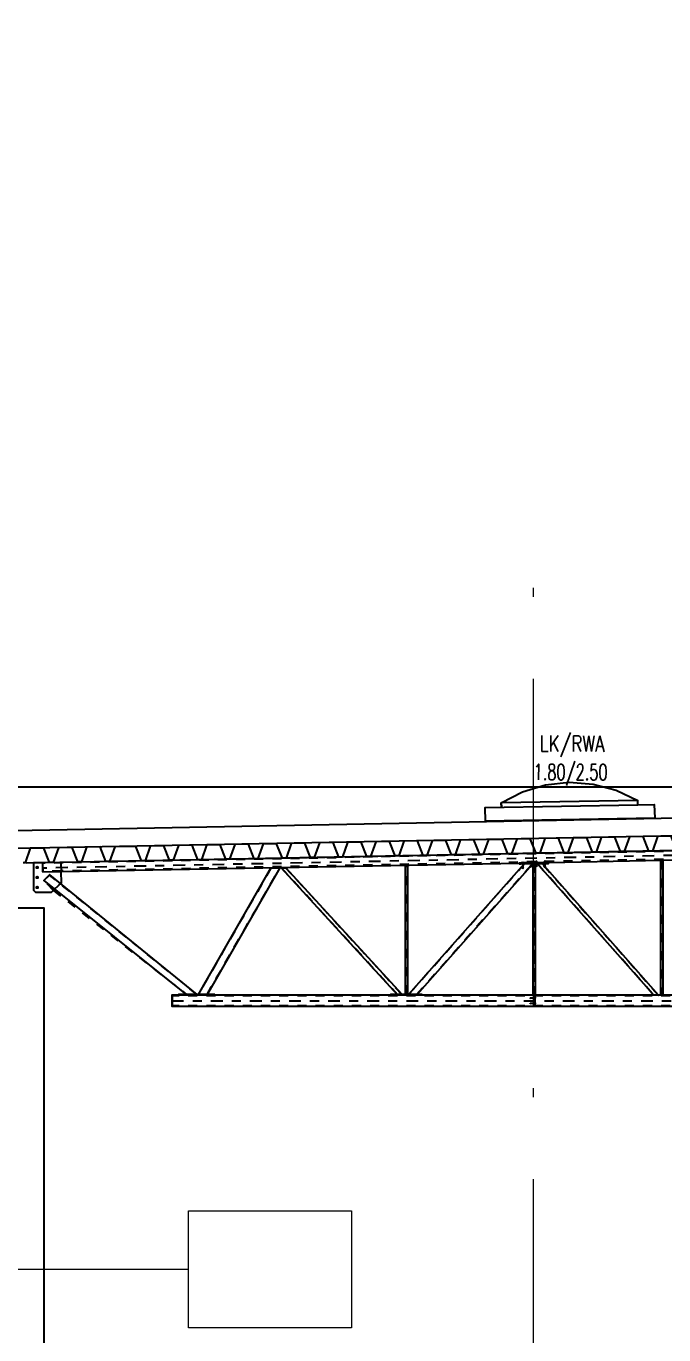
# Model space of a CAD drawing. Extents: x 6529560 to 6558080, y 5579316 to 5588131.
# Drawn here: x 6543722.41 to 6543729.42, y 5579491.43 to 5579505.82 of the extents above; entities that cross this region are included whole.
import ezdxf

# ---------------------------------------------------------------- set-up
doc = ezdxf.new("R2010")
doc.units = 0
doc.header["$MEASUREMENT"] = 0
for name, pattern in [('ACAD_ISO03W100', [30, 12, -18]), ('ACAD_ISO10W100', [18, 12, -3, 0, -3]), ('DASHDOT', [20, 13, -3.4, 0.2, -3.4]), ('HIDDEN', [0.375, 0.25, -0.125])]:
    doc.linetypes.add(name, pattern=pattern)
doc.layers.get('0').update_dxf_attribs({"color": 2, "linetype": 'CONTINUOUS', "lineweight": 5})
for name, color, linetype in [('3_Części', 7, 'CONTINUOUS'), ('5_Śruby', 7, 'CONTINUOUS'), ('ACHSRASTER', 10, 'CONTINUOUS'), ('Dachblech_Schnitt', 40, 'CONTINUOUS'), ('Kon', 3, 'CONTINUOUS'), ('KONS_KW_301L', 1, 'CONTINUOUS'), ('Zb', 2, 'CONTINUOUS')]:
    doc.layers.add(name, color=color, linetype=linetype)
doc.layers.add('arch_opisy', color=20, linetype='CONTINUOUS', lineweight=13)
doc.layers.add('arch_osie', color=181, linetype='CONTINUOUS', lineweight=5)
doc.styles.add('GR_STANDARD', font='simplex.shx')

# ---------------------------------------------------------------- blocks, each defined once
blk = doc.blocks.new('BL1457099143_00002')
at = {"layer": '3_Części', "color": 2, "linetype": 'HIDDEN', "ltscale": 0.1}
blk.add_line((20021, 12141), (19621, 12141), dxfattribs=at)
at = {"layer": '3_Części', "color": 3, "linetype": 'Continuous'}
blk.add_line((20021, 12141), (20021, 12151), dxfattribs=at)
blk.add_lwpolyline([(20021, 12151), (19621, 12151), (19621, 12141)], dxfattribs=at)
blk = doc.blocks.new('BL1457099143_00003')
at = {"layer": '3_Części', "color": 2, "linetype": 'HIDDEN', "ltscale": 0.1}
blk.add_line((22301, 12141), (21951, 12141), dxfattribs=at)
at = {"layer": '3_Części', "color": 3, "linetype": 'Continuous'}
blk.add_line((22301, 12141), (22301, 12151), dxfattribs=at)
blk.add_lwpolyline([(22301, 12151), (21951, 12151), (21951, 12141)], dxfattribs=at)
blk = doc.blocks.new('BL1457099143_00004')
at = {"layer": '3_Części', "color": 3, "linetype": 'Continuous'}
blk.add_lwpolyline([(19551, 12141), (19548, 12141), (19548, 12021), (19551, 12021), (19551, 12141)], dxfattribs=at)
blk = doc.blocks.new('BL1457099143_00035')
at = {"layer": '3_Części', "color": 3, "linetype": 'Continuous'}
for points in [[(23367, 13585), (23387, 13586), (23387, 13596), (23367, 13595), (23367, 13585)], [(23387, 13586), (23667, 13591), (23667, 13601), (23387, 13596)], [(23667, 13591), (23687, 13592), (23687, 13602), (23667, 13601)]]:
    blk.add_lwpolyline(points, dxfattribs=at)
blk = doc.blocks.new('BL1457099143_00036')
at = {"layer": '3_Części', "color": 3, "linetype": 'Continuous'}
for p, q in [((23531, 12131), (23531, 12031)), ((23541, 12031), (23541, 12131))]:
    blk.add_line(p, q, dxfattribs=at)
for points in [[(23531, 12141), (23531, 12131), (23541, 12131), (23541, 12141), (23531, 12141)], [(23531, 12031), (23531, 12021), (23541, 12021), (23541, 12031), (23531, 12031)]]:
    blk.add_lwpolyline(points, dxfattribs=at)
blk = doc.blocks.new('BL1457099143_00038')
at = {"layer": '3_Części', "color": 2, "linetype": 'HIDDEN', "ltscale": 0.1}
for p, q in [((18718, 13602), (18720, 13502)), ((18698, 13355), (18632, 13293))]:
    blk.add_line(p, q, dxfattribs=at)
at = {"layer": '3_Części', "color": 3, "linetype": 'Continuous'}
blk.add_line((18615, 13277), (18632, 13293), dxfattribs=at)
for points in [[(18718, 13602), (18718, 13603), (18416, 13597), (18416, 13297), (18436, 13277), (18615, 13277)], [(18698, 13355), (18722, 13378), (18720, 13502)]]:
    blk.add_lwpolyline(points, dxfattribs=at)
blk = doc.blocks.new('BL1457099143_00039')
at = {"layer": '3_Części', "color": 2, "linetype": 'HIDDEN', "ltscale": 0.1}
for p, q in [((18518, 13599), (18515, 13598)), ((18515, 13598), (18517, 13499)), ((18520, 13499), (18518, 13599)), ((18517, 13499), (18520, 13499))]:
    blk.add_line(p, q, dxfattribs=at)
blk = doc.blocks.new('BL1457099143_00040')
at = {"layer": '3_Części', "color": 3, "linetype": 'Continuous'}
blk.add_lwpolyline([(18518, 13599), (18515, 13598), (18517, 13499), (18520, 13499), (18518, 13599)], dxfattribs=at)
blk = doc.blocks.new('BL1457099143_00041')
at = {"layer": '3_Części', "color": 2, "linetype": 'HIDDEN', "ltscale": 0.1}
for p, q in [((18593, 13466), (18528, 13405)), ((18528, 13405), (18530, 13403)), ((18530, 13403), (18595, 13464)), ((18595, 13464), (18593, 13466))]:
    blk.add_line(p, q, dxfattribs=at)
blk = doc.blocks.new('BL1457099143_00042')
at = {"layer": '3_Części', "color": 3, "linetype": 'Continuous'}
blk.add_lwpolyline([(18595, 13464), (18593, 13466), (18528, 13405), (18530, 13403), (18595, 13464)], dxfattribs=at)
blk = doc.blocks.new('BL1457099143_00043')
at = {"layer": '5_Śruby', "color": 5, "linetype": 'Continuous'}
for centre in [(18456, 13547), (18456, 13437), (18456, 13327)]:
    blk.add_circle(centre, 9, dxfattribs=at)
blk = doc.blocks.new('BL1457099143_00044')
at = {"layer": '5_Śruby', "color": 2, "linetype": 'Continuous'}
for p, q in [((23396, 13606), (23406, 13598)), ((23398, 13536), (23407, 13544)), ((23406, 13606), (23407, 13536)), ((23416, 13606), (23406, 13598)), ((23417, 13536), (23407, 13544))]:
    blk.add_line(p, q, dxfattribs=at)
blk = doc.blocks.new('BL1457099143_00045')
at = {"layer": '5_Śruby', "color": 2, "linetype": 'Continuous'}
for p, q in [((23486, 12118), (23492, 12111)), ((23548, 12111), (23486, 12111)), ((23486, 12104), (23492, 12111)), ((23548, 12118), (23542, 12111)), ((23548, 12104), (23542, 12111)), ((23486, 12058), (23492, 12051)), ((23548, 12051), (23486, 12051)), ((23486, 12044), (23492, 12051)), ((23548, 12058), (23542, 12051)), ((23548, 12044), (23542, 12051))]:
    blk.add_line(p, q, dxfattribs=at)
blk = doc.blocks.new('BL1457099143_00046')
at = {"layer": '5_Śruby', "color": 2, "linetype": 'Continuous'}
for p, q in [((23489, 13615), (23496, 13610)), ((23490, 13553), (23497, 13559)), ((23496, 13616), (23498, 13553)), ((23503, 13616), (23496, 13610)), ((23505, 13553), (23497, 13559)), ((23549, 13617), (23556, 13611)), ((23550, 13554), (23557, 13560)), ((23556, 13617), (23558, 13554)), ((23563, 13617), (23556, 13611)), ((23565, 13554), (23557, 13560))]:
    blk.add_line(p, q, dxfattribs=at)
blk = doc.blocks.new('BL1457099143_00047')
at = {"layer": '5_Śruby', "color": 2, "linetype": 'Continuous'}
for p, q in [((23637, 13621), (23647, 13613)), ((23639, 13551), (23648, 13559)), ((23647, 13621), (23648, 13551)), ((23656, 13621), (23647, 13613)), ((23658, 13551), (23648, 13559))]:
    blk.add_line(p, q, dxfattribs=at)
blk = doc.blocks.new('A$C5C0C1CCD')
at = {"layer": '3_Części', "color": 3, "linetype": 'Continuous'}
for p, q in [((6269, 138), (17292, -75)), ((11733, -72), (6431, 35)), ((10469, -1532), (10469, -46)), ((10499, -47), (10499, -1532)), ((10520, -1532), (11802, -83)), ((11855, -84), (10573, -1532)), ((11802, -83), (11855, -84)), ((11874, -1532), (11874, -84)), ((11904, -85), (11904, -1532)), ((13177, -1522), (11905, -85)), ((11905, -85), (12000, -87)), ((12000, -87), (13270, -1522)), ((17290, -175), (12053, -78)), ((13279, -1522), (13279, -102)), ((13309, -103), (13309, -1522)), ((13341, -1522), (14619, -129)), ((14672, -130), (13395, -1522)), ((15481, -1522), (14682, -130)), ((14787, -133), (15585, -1522)), ((15593, -1522), (17215, -209)), ((17280, -271), (15716, -1522)), ((17215, -209), (17280, -271)), ((17290, -175), (17290, -175)), ((6284, -1532), (11879, -1532)), ((11889, -1532), (15869, -1532)), ((15869, -1532), (15869, -1652)), ((11879, -1652), (6284, -1652)), ((15869, -1652), (11889, -1652))]:
    blk.add_line(p, q, dxfattribs=at)
at = {"layer": '3_Części', "color": 1, "linetype": 'DASHDOT', "ltscale": 10}
for p, q in [((6269, 88), (17296, -134)), ((15874, -1592), (3988, -1592))]:
    blk.add_line(p, q, dxfattribs=at)
at = {"layer": '3_Części', "color": 2, "linetype": 'HIDDEN', "ltscale": 0.1}
for p, q in [((10472, -46), (10469, -46)), ((10496, -47), (10472, -46)), ((10496, -47), (10499, -47)), ((11733, -72), (12053, -78)), ((11877, -84), (11874, -84)), ((11901, -85), (11877, -84)), ((11901, -85), (11904, -85)), ((13282, -102), (13279, -102)), ((13306, -103), (13282, -102)), ((13306, -103), (13309, -103)), ((14623, -129), (14619, -129)), ((14668, -130), (14623, -129)), ((14668, -130), (14672, -130)), ((14685, -131), (14682, -130)), ((14783, -133), (14685, -131)), ((14783, -133), (14787, -133)), ((17091, -77), (17091, -71)), ((17290, -169), (17292, -81)), ((17292, -81), (17292, -75)), ((17089, -165), (17290, -169)), ((17089, -171), (17089, -165)), ((17175, -379), (17278, -269)), ((17290, -169), (17290, -175)), ((17114, -321), (17111, -319)), ((17177, -381), (17175, -379)), ((10472, -1532), (10469, -1532)), ((10472, -1532), (10496, -1532)), ((10496, -1532), (10499, -1532)), ((10524, -1532), (10520, -1532)), ((10524, -1532), (10569, -1532)), ((10569, -1532), (10573, -1532)), ((11877, -1532), (11874, -1532)), ((11877, -1532), (11901, -1532)), ((11889, -1532), (11879, -1532)), ((11901, -1532), (11904, -1532)), ((13181, -1522), (13177, -1522)), ((13181, -1522), (13266, -1522)), ((13266, -1522), (13270, -1522)), ((13282, -1522), (13279, -1522)), ((13282, -1522), (13306, -1522)), ((13306, -1522), (13309, -1522)), ((13345, -1522), (13341, -1522)), ((13345, -1522), (13391, -1522)), ((13391, -1522), (13395, -1522)), ((15485, -1522), (15481, -1522)), ((15485, -1522), (15582, -1522)), ((15582, -1522), (15585, -1522)), ((15597, -1522), (15593, -1522)), ((15597, -1522), (15712, -1522)), ((15712, -1522), (15716, -1522)), ((11879, -1652), (11889, -1652))]:
    blk.add_line(p, q, dxfattribs=at)
at = {"layer": 'KONS_KW_301L', "linetype": 'ACAD_ISO03W100'}
for p, q in [((6269, 132), (17292, -81)), ((6269, 44), (17089, -165)), ((10472, -1532), (10472, -46)), ((10496, -47), (10496, -1532)), ((10524, -1532), (11806, -83)), ((11851, -84), (10569, -1532)), ((11877, -1532), (11877, -84)), ((11901, -85), (11901, -1532)), ((13181, -1522), (11909, -85)), ((11996, -87), (13266, -1522)), ((13282, -1522), (13282, -102)), ((13306, -103), (13306, -1522)), ((13345, -1522), (14623, -129)), ((14668, -130), (13391, -1522)), ((15485, -1522), (14685, -131)), ((14783, -133), (15582, -1522)), ((15597, -1522), (17217, -211)), ((17175, -379), (15712, -1522)), ((3993, -1536), (15869, -1536)), ((3993, -1648), (15869, -1648))]:
    blk.add_line(p, q, dxfattribs=at)
at = {"xscale": -1}
for name, p in [('BL1457099143_00035', (35420, -13673)), ('BL1457099143_00047', (35420, -13673)), ('BL1457099143_00046', (35420, -13673)), ('BL1457099143_00044', (35420, -13673)), ('BL1457099143_00038', (35810, -13673)), ('BL1457099143_00039', (35810, -13673)), ('BL1457099143_00040', (35810, -13673)), ('BL1457099143_00043', (35810, -13673)), ('BL1457099143_00041', (35810, -13673)), ('BL1457099143_00042', (35810, -13673)), ('BL1457099143_00045', (35420, -13673)), ('BL1457099143_00036', (35420, -13673)), ('BL1457099143_00003', (35420, -13673)), ('BL1457099143_00002', (35420, -13673)), ('BL1457099143_00004', (35420, -13673))]:
    blk.add_blockref(name, p, dxfattribs=at)

msp = doc.modelspace()

# ---------------------------------------------------------------- linework, layer by layer
at = {"layer": 'arch_opisy', "elevation": -6.5181}
msp.add_lwpolyline([(6543721.2115, 5579493.6471), (6543721.2115, 5579492.1537), (6543724.1969, 5579492.1537)], dxfattribs=at)
msp.add_lwpolyline([(6543724.1969, 5579492.7962), (6543725.9868, 5579492.7962), (6543725.9868, 5579491.5111), (6543724.1969, 5579491.5111)], close=True, dxfattribs=at)
at = {"layer": 'arch_osie', "linetype": 'ACAD_ISO10W100', "ltscale": 0.3, "extrusion": (8.0265e-10, -4.94832e-09, 1), "elevation": 0}
msp.add_lwpolyline([(6543727.9902, 5579478.5458), (6543727.9902, 5579500.3799)], dxfattribs=at)
at = {"layer": 'Dachblech_Schnitt'}
for points, elevation in [([(6543726.1775, 5579496.6921), (6543726.1575, 5579496.6917), (6543726.0944, 5579496.8505), (6543725.9444, 5579496.8476), (6543725.8875, 5579496.6865), (6543725.8475, 5579496.6857), (6543725.7844, 5579496.8445), (6543725.6345, 5579496.8416), (6543725.5776, 5579496.6805), (6543725.5376, 5579496.6797), (6543725.4745, 5579496.8386), (6543725.3245, 5579496.8357), (6543725.2676, 5579496.6745), (6543725.2476, 5579496.6742)], 0.0224), ([(6543727.1073, 5579496.71), (6543727.0873, 5579496.7096), (6543727.0242, 5579496.8684), (6543726.8742, 5579496.8655), (6543726.8173, 5579496.7044), (6543726.7773, 5579496.7036), (6543726.7143, 5579496.8624), (6543726.5643, 5579496.8595), (6543726.5074, 5579496.6984), (6543726.4674, 5579496.6977), (6543726.4043, 5579496.8565), (6543726.2544, 5579496.8536), (6543726.1974, 5579496.6925), (6543726.1775, 5579496.6921)], 0.0224), ([(6543728.0371, 5579496.7279), (6543728.0171, 5579496.7275), (6543727.954, 5579496.8863), (6543727.8041, 5579496.8834), (6543727.7472, 5579496.7223), (6543727.7072, 5579496.7215), (6543727.6441, 5579496.8803), (6543727.4941, 5579496.8775), (6543727.4372, 5579496.7163), (6543727.3972, 5579496.7156), (6543727.3342, 5579496.8744), (6543727.1842, 5579496.8715), (6543727.1273, 5579496.7104), (6543727.1073, 5579496.71)], 0.0224), ([(6543728.9669, 5579496.7458), (6543728.9469, 5579496.7454), (6543728.8839, 5579496.9042), (6543728.7339, 5579496.9013), (6543728.677, 5579496.7402), (6543728.637, 5579496.7394), (6543728.5739, 5579496.8982), (6543728.424, 5579496.8954), (6543728.367, 5579496.7342), (6543728.3271, 5579496.7335), (6543728.264, 5579496.8923), (6543728.114, 5579496.8894), (6543728.0571, 5579496.7283), (6543728.0371, 5579496.7279)], 0.0224), ([(6543729.8968, 5579496.7637), (6543729.8768, 5579496.7633), (6543729.8137, 5579496.9221), (6543729.6637, 5579496.9192), (6543729.6068, 5579496.7581), (6543729.5668, 5579496.7573), (6543729.5038, 5579496.9162), (6543729.3538, 5579496.9133), (6543729.2969, 5579496.7521), (6543729.2569, 5579496.7514), (6543729.1938, 5579496.9102), (6543729.0438, 5579496.9073), (6543728.9869, 5579496.7462), (6543728.9669, 5579496.7458)], 0.0224), ([(6543723.3075, 5579496.6383), (6543723.2876, 5579496.638), (6543723.2245, 5579496.7968), (6543723.0745, 5579496.7939), (6543723.0176, 5579496.6328), (6543722.9776, 5579496.632), (6543722.9145, 5579496.7908), (6543722.7646, 5579496.7879), (6543722.7077, 5579496.6268), (6543722.6677, 5579496.626), (6543722.6046, 5579496.7848), (6543722.4546, 5579496.7819), (6543722.3977, 5579496.6208), (6543722.3777, 5579496.6204)], -0.0145), ([(6543724.3178, 5579496.6563), (6543724.2978, 5579496.6559), (6543724.2347, 5579496.8147), (6543724.0848, 5579496.8118), (6543724.0278, 5579496.6507), (6543723.9879, 5579496.6499), (6543723.9248, 5579496.8087), (6543723.7748, 5579496.8058), (6543723.7179, 5579496.6447), (6543723.6779, 5579496.6439), (6543723.6148, 5579496.8027), (6543723.3845, 5579496.7998), (6543723.3275, 5579496.6387), (6543723.3075, 5579496.6383)], 0.0224), ([(6543725.2476, 5579496.6742), (6543725.2276, 5579496.6738), (6543725.1646, 5579496.8326), (6543725.0146, 5579496.8297), (6543724.9577, 5579496.6686), (6543724.9177, 5579496.6678), (6543724.8546, 5579496.8266), (6543724.7046, 5579496.8237), (6543724.6477, 5579496.6626), (6543724.6077, 5579496.6618), (6543724.5447, 5579496.8207), (6543724.3947, 5579496.8178), (6543724.3378, 5579496.6566), (6543724.3178, 5579496.6563)], 0.0224)]:
    msp.add_lwpolyline(points, dxfattribs=dict(at, elevation=elevation))
at = {"layer": 'Kon'}
msp.add_line((6543722.4111, 5579496.6207, -0.0145), (6543733.6153, 5579496.8353, 0.0224), dxfattribs=at)
at = {"layer": 'KONS_KW_301L'}
msp.add_line((6543799.9914, 5579497.4549, -6.2957), (6543721.7998, 5579497.4549, -0.0145), dxfattribs=at)
for points in [[(6543729.137, 5579497.2594), (6543729.317, 5579497.2626), (6543729.3227, 5579497.1127), (6543727.4626, 5579497.0794), (6543727.4569, 5579497.2293), (6543729.137, 5579497.2594), (6543729.1351, 5579497.3093), (6543727.635, 5579497.2825), (6543727.6369, 5579497.2326), (6543727.635, 5579497.2825), (6543727.635, 5579497.2825), (6543727.635, 5579497.2825), (6543727.635, 5579497.2825), (6543727.635, 5579497.2825), (6543727.635, 5579497.2825), (6543727.635, 5579497.2825), (6543727.635, 5579497.2825), (6543727.635, 5579497.2825), (6543727.8684, 5579497.4034), (6543728.12, 5579497.4796), (6543728.3813, 5579497.5084), (6543728.6434, 5579497.4889), (6543728.8975, 5579497.4218), (6543729.1351, 5579497.3093)], [(6543722.2851, 5579496.7787), (6543722.2855, 5579496.9787), (6543733.6171, 5579497.1954), (6543733.616, 5579496.9953), (6543722.2851, 5579496.7787)]]:
    msp.add_lwpolyline(points, dxfattribs=at)
at = {"layer": 'Zb'}
msp.add_lwpolyline([(6543722.6079, 5579484.9549), (6543722.6079, 5579496.1249), (6543721.9848, 5579496.1249), (6543721.9848, 5579484.9549)], dxfattribs=at)

# ---------------------------------------------------------------- block references
at = {"layer": 'ACHSRASTER', "xscale": -0.0010000000006282, "yscale": 0.0010000000006282, "zscale": 0.0010000000006282, "rotation": 0.0001888988967647}
msp.add_blockref('A$C5C0C1CCD', (6543739.8852, 5579496.6976, 0.0224), dxfattribs=at)

# ---------------------------------------------------------------- texts
at = {"layer": 'KONS_KW_301L', "style": 'GR_STANDARD'}
for s, width, p in [('LK/RWA', 0.77381, (6543728.058, 5579497.8458, 0.0224)), ('1.80/2.50', 0.668915, (6543727.9903, 5579497.5334, 0.0224))]:
    msp.add_text(s, height=0.175, rotation=359.87353, dxfattribs=dict(at, width=width)).set_placement(p)

doc.saveas('drawing.dxf')
